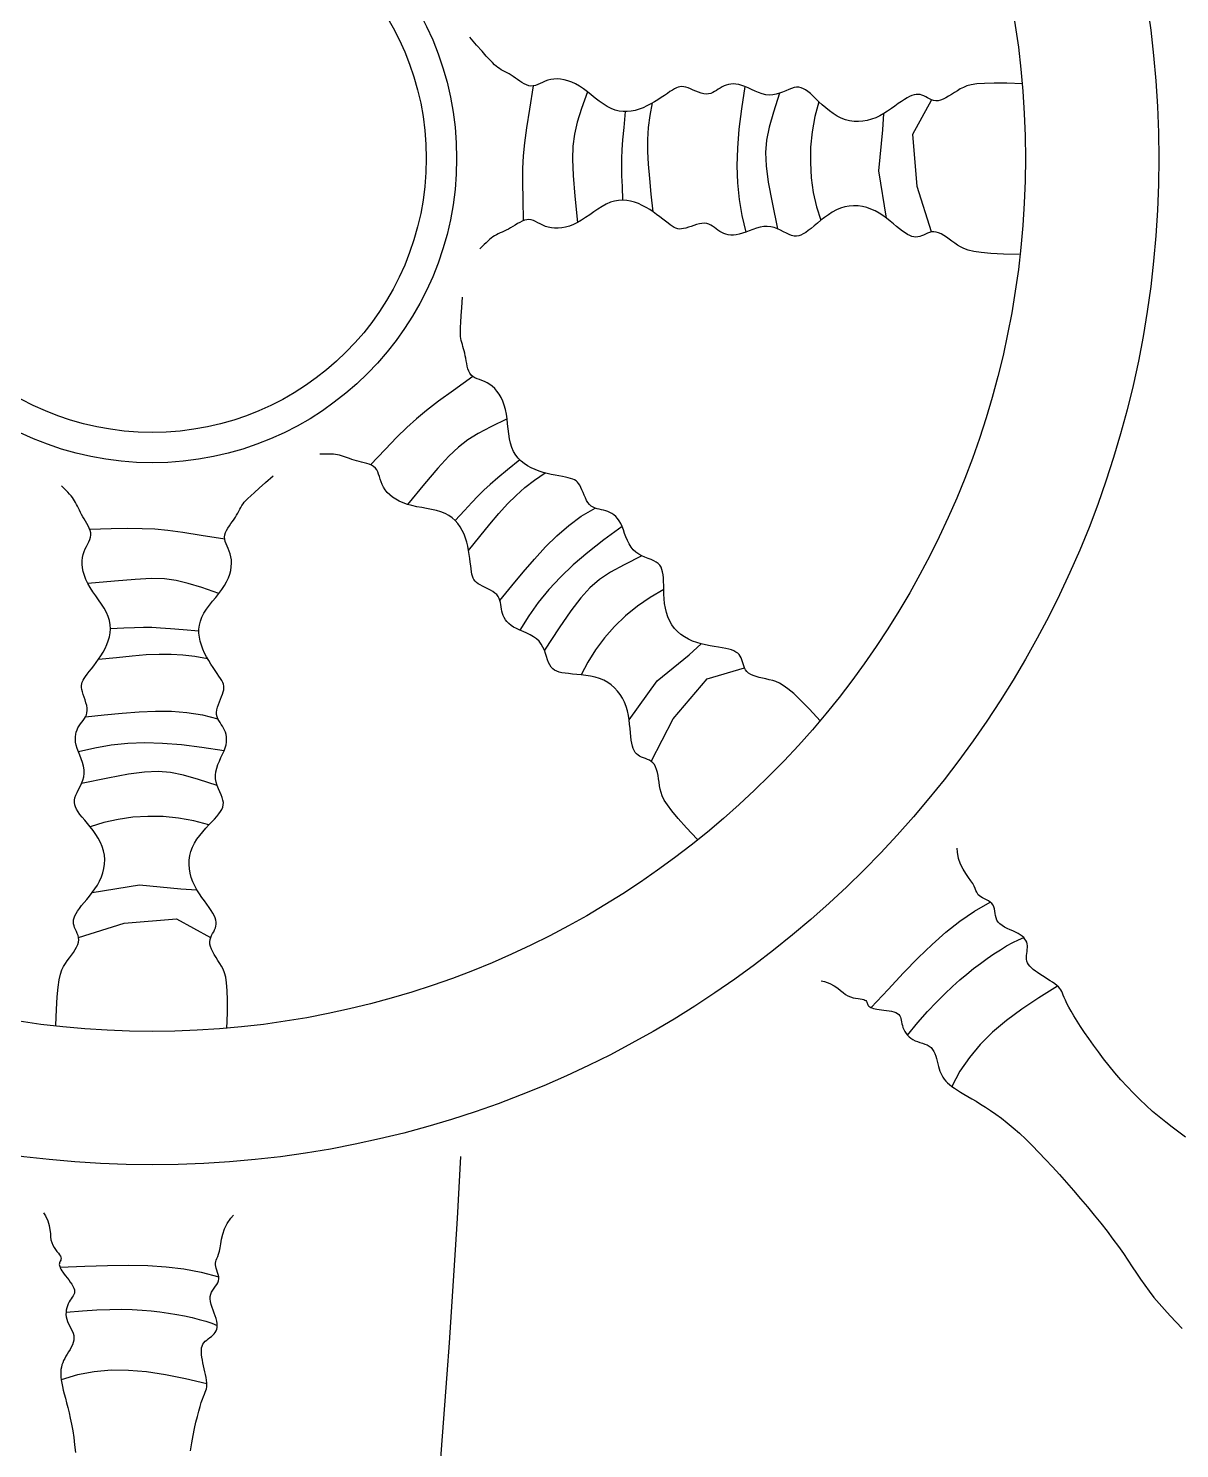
# Model space of a CAD drawing. Header units: inches. Extents: x 7.5 to 50, y 15.4 to 40.2.
# Drawn here: x 9.3328 to 9.3994, y 21.3315 to 21.4137 of the extents above; entities that cross this region are included whole.
import ezdxf

# ---------------------------------------------------------------- set-up
doc = ezdxf.new("R2010")
doc.units = ezdxf.units.IN
doc.header["$MEASUREMENT"] = 0
doc.layers.add('02', color=2, linetype='Continuous')

msp = doc.modelspace()

# ---------------------------------------------------------------- linework, layer by layer
at = {"layer": '02'}
for points in [[(9.39032, 21.410497), (9.389412, 21.410528), (9.388688, 21.410535), (9.388121, 21.41052), (9.387685, 21.410486), (9.387354, 21.410434), (9.387101, 21.410366), (9.3869, 21.410285), (9.386725, 21.410192), (9.386554, 21.410089), (9.386383, 21.409982), (9.386214, 21.409875), (9.386047, 21.409773), (9.385885, 21.409681), (9.385729, 21.409604), (9.385578, 21.409547), (9.385436, 21.409514), (9.385302, 21.40951), (9.385175, 21.40953), (9.385055, 21.409568), (9.38494, 21.409619), (9.384829, 21.409677), (9.38472, 21.409737), (9.384613, 21.409792), (9.384506, 21.409837), (9.384398, 21.409868), (9.384288, 21.409882), (9.384173, 21.409879), (9.384053, 21.409859), (9.383926, 21.409821), (9.38379, 21.409764), (9.383644, 21.409688), (9.383487, 21.409591), (9.383316, 21.409475), (9.383133, 21.409344), (9.382939, 21.409202), (9.382735, 21.409056), (9.38252, 21.40891), (9.382297, 21.408771), (9.382065, 21.408642), (9.381827, 21.408531), (9.381582, 21.40844), (9.381332, 21.408373), (9.38108, 21.408329), (9.380826, 21.408311), (9.380572, 21.408318), (9.38032, 21.408353), (9.380072, 21.408415), (9.379829, 21.408506), (9.379593, 21.408626), (9.379364, 21.40877), (9.379144, 21.408931), (9.378934, 21.409104), (9.378733, 21.409282), (9.378544, 21.409458), (9.378366, 21.409628), (9.378201, 21.409785), (9.378049, 21.409922), (9.377907, 21.41004), (9.377772, 21.410136), (9.377642, 21.410211), (9.377513, 21.410263), (9.377383, 21.410291), (9.377248, 21.410296), (9.377105, 21.410275), (9.376953, 21.41023), (9.376791, 21.410167), (9.37662, 21.410094), (9.376441, 21.410017), (9.376256, 21.409946), (9.376064, 21.409887), (9.375867, 21.409848), (9.375665, 21.409838), (9.37546, 21.40986), (9.375254, 21.40991), (9.375047, 21.409982), (9.374842, 21.410067), (9.37464, 21.410159), (9.374444, 21.410251), (9.374254, 21.410334), (9.374073, 21.410403), (9.373901, 21.410451), (9.37374, 21.410478), (9.373587, 21.410487), (9.373443, 21.410479), (9.373307, 21.410455), (9.373177, 21.410418), (9.373055, 21.41037), (9.372938, 21.410311), (9.372826, 21.410245), (9.372718, 21.410174), (9.372611, 21.410104), (9.372503, 21.410038), (9.372392, 21.409981), (9.372276, 21.409936), (9.372154, 21.409908), (9.372022, 21.409901), (9.37188, 21.409918), (9.37173, 21.409955), (9.371576, 21.410006), (9.371419, 21.410067), (9.371264, 21.410131), (9.371113, 21.410194), (9.370969, 21.41025), (9.370836, 21.410293), (9.370715, 21.41032), (9.370604, 21.41033), (9.370499, 21.410323), (9.370395, 21.410299), (9.370289, 21.410259), (9.370177, 21.410202), (9.370056, 21.410129), (9.36992, 21.410041), (9.369768, 21.409937), (9.3696, 21.409822), (9.369418, 21.4097), (9.369224, 21.409573), (9.36902, 21.409447), (9.368807, 21.409325), (9.368587, 21.409211), (9.368363, 21.409109), (9.368136, 21.409023), (9.367906, 21.408954), (9.367675, 21.408907), (9.367443, 21.408881), (9.367209, 21.408881), (9.366976, 21.408909), (9.366742, 21.408966), (9.36651, 21.409054), (9.366278, 21.409176), (9.366048, 21.409324), (9.365819, 21.409491), (9.365591, 21.40967), (9.365364, 21.409854), (9.365137, 21.410034), (9.364911, 21.410204), (9.364685, 21.410356), (9.364459, 21.410484), (9.364236, 21.410587), (9.364016, 21.410666), (9.3638, 21.410723), (9.363591, 21.410758), (9.36339, 21.410771), (9.363198, 21.410764), (9.363017, 21.410738), (9.362849, 21.410695), (9.36269, 21.410638), (9.362542, 21.410575), (9.3624, 21.410511), (9.362264, 21.410452), (9.362132, 21.410404), (9.362003, 21.410373), (9.361874, 21.410365), (9.361745, 21.410383), (9.361615, 21.410425), (9.361484, 21.410486), (9.361354, 21.410561), (9.361225, 21.410646), (9.361097, 21.410736), (9.36097, 21.410827), (9.360845, 21.410913), (9.360722, 21.410992), (9.360603, 21.411063), (9.360486, 21.411129), (9.360372, 21.411191), (9.360262, 21.411251), (9.360155, 21.411311), (9.360053, 21.411373), (9.359955, 21.411437), (9.35986, 21.411509), (9.359758, 21.411598), (9.359637, 21.411717), (9.359485, 21.411878), (9.359289, 21.412093), (9.359039, 21.412374), (9.358723, 21.412735), (9.358327, 21.413186)], [(9.362003, 21.410373), (9.36178, 21.409015), (9.361614, 21.407949), (9.361498, 21.407083), (9.361424, 21.406327), (9.361387, 21.405588), (9.36138, 21.404776), (9.361395, 21.403798), (9.361426, 21.402563)], [(9.365137, 21.410034), (9.364801, 21.409056), (9.364554, 21.408265), (9.364389, 21.407571), (9.3643, 21.406885), (9.36428, 21.40612), (9.364321, 21.405185), (9.364418, 21.403993), (9.364563, 21.402454)], [(9.374254, 21.410334), (9.374051, 21.409053), (9.373906, 21.407872), (9.373821, 21.406775), (9.373796, 21.405743), (9.373832, 21.404759), (9.373928, 21.403803), (9.374087, 21.40286), (9.374308, 21.401909)], [(9.368949, 21.403072), (9.368837, 21.404109), (9.368746, 21.405019), (9.368679, 21.405831), (9.368643, 21.406572), (9.368643, 21.40727), (9.368685, 21.407954), (9.368773, 21.40865), (9.368913, 21.409386)], [(9.376256, 21.409946), (9.375907, 21.40886), (9.375656, 21.407988), (9.375502, 21.407238), (9.375443, 21.406517), (9.375479, 21.405734), (9.375607, 21.404797), (9.375827, 21.403614), (9.376136, 21.402092)], [(9.378544, 21.409458), (9.378309, 21.408591), (9.378149, 21.407708), (9.378061, 21.406819), (9.378044, 21.405933), (9.378096, 21.405058), (9.378216, 21.404203), (9.378402, 21.403377), (9.378652, 21.40259)], [(9.385063, 21.401913), (9.384219, 21.404545), (9.383971, 21.407581), (9.385053, 21.409554)], [(9.367326, 21.408881), (9.367242, 21.407963), (9.36718, 21.407244), (9.367139, 21.406665), (9.367116, 21.406164), (9.367111, 21.405684), (9.367121, 21.405162), (9.367145, 21.40454), (9.36718, 21.403757)], [(9.382455, 21.402708), (9.382003, 21.405449), (9.382248, 21.407828), (9.382297, 21.408771)], [(9.390132, 21.400606), (9.389224, 21.400635), (9.388501, 21.400677), (9.387937, 21.400729), (9.387504, 21.400792), (9.387177, 21.400866), (9.386929, 21.40095), (9.386734, 21.401045), (9.386565, 21.40115), (9.386401, 21.401263), (9.386238, 21.401382), (9.386076, 21.4015), (9.385917, 21.401613), (9.385762, 21.401715), (9.385611, 21.401803), (9.385464, 21.40187), (9.385324, 21.401912), (9.385191, 21.401925), (9.385063, 21.401913), (9.384941, 21.401883), (9.384822, 21.40184), (9.384708, 21.40179), (9.384596, 21.401737), (9.384485, 21.401689), (9.384376, 21.401651), (9.384266, 21.401628), (9.384155, 21.401621), (9.38404, 21.401631), (9.383922, 21.401659), (9.383798, 21.401706), (9.383666, 21.401772), (9.383525, 21.401858), (9.383374, 21.401965), (9.383212, 21.402092), (9.383039, 21.402235), (9.382854, 21.402389), (9.38266, 21.402549), (9.382455, 21.402708), (9.382242, 21.402863), (9.382019, 21.403006), (9.381789, 21.403133), (9.38155, 21.40324), (9.381306, 21.403324), (9.381057, 21.403384), (9.380805, 21.403419), (9.380551, 21.403429), (9.380297, 21.403411), (9.380046, 21.403366), (9.379797, 21.403291), (9.379553, 21.403187), (9.379316, 21.403059), (9.379086, 21.402912), (9.378864, 21.402754), (9.378652, 21.40259), (9.378451, 21.402426), (9.378263, 21.402269), (9.378088, 21.402124), (9.377926, 21.401996), (9.377777, 21.401889), (9.377636, 21.401801), (9.377501, 21.401736), (9.377369, 21.401692), (9.377237, 21.401673), (9.377102, 21.401677), (9.376962, 21.401707), (9.376813, 21.401762), (9.376655, 21.401836), (9.37649, 21.401921), (9.376316, 21.402009), (9.376136, 21.402092), (9.375948, 21.402164), (9.375754, 21.402215), (9.375554, 21.40224), (9.375348, 21.402231), (9.375138, 21.402195), (9.374927, 21.402137), (9.374717, 21.402065), (9.37451, 21.401987), (9.374308, 21.401909), (9.374113, 21.401838), (9.373927, 21.401782), (9.373753, 21.401745), (9.37359, 21.401729), (9.373437, 21.40173), (9.373294, 21.401748), (9.373159, 21.401781), (9.373033, 21.401826), (9.372914, 21.401883), (9.372801, 21.401949), (9.372694, 21.402023), (9.372591, 21.4021), (9.372488, 21.402178), (9.372385, 21.40225), (9.372278, 21.402315), (9.372166, 21.402367), (9.372045, 21.402403), (9.371915, 21.402419), (9.371772, 21.402411), (9.37162, 21.402385), (9.371462, 21.402344), (9.371302, 21.402294), (9.371143, 21.40224), (9.370988, 21.402188), (9.370841, 21.402141), (9.370705, 21.402107), (9.370583, 21.402088), (9.370471, 21.402085), (9.370366, 21.402099), (9.370265, 21.40213), (9.370162, 21.402178), (9.370054, 21.402242), (9.369938, 21.402323), (9.369808, 21.40242), (9.369663, 21.402533), (9.369503, 21.402659), (9.36933, 21.402794), (9.369145, 21.402932), (9.368949, 21.403072), (9.368745, 21.403208), (9.368533, 21.403336), (9.368317, 21.403453), (9.368096, 21.403554), (9.367871, 21.403638), (9.367644, 21.403701), (9.367413, 21.403741), (9.36718, 21.403757), (9.366945, 21.403745), (9.366709, 21.403704), (9.366471, 21.403631), (9.366232, 21.403525), (9.365993, 21.403393), (9.365753, 21.403241), (9.365513, 21.403078), (9.365274, 21.40291), (9.365036, 21.402745), (9.364799, 21.40259), (9.364563, 21.402454), (9.36433, 21.402341), (9.3641, 21.402253), (9.363875, 21.402189), (9.363656, 21.402147), (9.363445, 21.402126), (9.363244, 21.402126), (9.363053, 21.402146), (9.362874, 21.402184), (9.362709, 21.402238), (9.362555, 21.402305), (9.36241, 21.402378), (9.362273, 21.402451), (9.362142, 21.402519), (9.362013, 21.402576), (9.361886, 21.402615), (9.361758, 21.402633), (9.361628, 21.402623), (9.361495, 21.40259), (9.361361, 21.402538), (9.361227, 21.402471), (9.361092, 21.402395), (9.360958, 21.402313), (9.360825, 21.402231), (9.360695, 21.402153), (9.360567, 21.402083), (9.360443, 21.40202), (9.360322, 21.401962), (9.360204, 21.401908), (9.36009, 21.401855), (9.35998, 21.401803), (9.359874, 21.401748), (9.359772, 21.40169), (9.359675, 21.401626), (9.359579, 21.401556), (9.359482, 21.401478), (9.359383, 21.401391), (9.359278, 21.401294), (9.359165, 21.401185), (9.359042, 21.401064), (9.358906, 21.400928)], [(9.378622, 21.373612), (9.378002, 21.374276), (9.377495, 21.374793), (9.377084, 21.375183), (9.376751, 21.375467), (9.37648, 21.375664), (9.376253, 21.375795), (9.376054, 21.37588), (9.375864, 21.375938), (9.37567, 21.375987), (9.375474, 21.376032), (9.375278, 21.376075), (9.375089, 21.376121), (9.374909, 21.37617), (9.374744, 21.376227), (9.374597, 21.376293), (9.374473, 21.376371), (9.374375, 21.376462), (9.3743, 21.376566), (9.374242, 21.376678), (9.374197, 21.376795), (9.374159, 21.376915), (9.374125, 21.377034), (9.374088, 21.377148), (9.374044, 21.377256), (9.37399, 21.377354), (9.373922, 21.377442), (9.373839, 21.377521), (9.37374, 21.377592), (9.373623, 21.377655), (9.373486, 21.377711), (9.373329, 21.37776), (9.373149, 21.377803), (9.372947, 21.377841), (9.372725, 21.377878), (9.372487, 21.377915), (9.372239, 21.377956), (9.371985, 21.378005), (9.371728, 21.378064), (9.371474, 21.378137), (9.371226, 21.378227), (9.370989, 21.378336), (9.370765, 21.378465), (9.370555, 21.378613), (9.370363, 21.378779), (9.370188, 21.378964), (9.370035, 21.379167), (9.369903, 21.379386), (9.369796, 21.379622), (9.369714, 21.379874), (9.369654, 21.380137), (9.369612, 21.380407), (9.369586, 21.380678), (9.36957, 21.380945), (9.369561, 21.381204), (9.369555, 21.38145), (9.369549, 21.381677), (9.369538, 21.381883), (9.369521, 21.382066), (9.369494, 21.382229), (9.369455, 21.382374), (9.3694, 21.382502), (9.369329, 21.382614), (9.369236, 21.382713), (9.369121, 21.382799), (9.368981, 21.382875), (9.368822, 21.382945), (9.368649, 21.383014), (9.368469, 21.383086), (9.368287, 21.383167), (9.36811, 21.383261), (9.367943, 21.383373), (9.367793, 21.383508), (9.367664, 21.383669), (9.367553, 21.38385), (9.367458, 21.384047), (9.367373, 21.384253), (9.367296, 21.38446), (9.367221, 21.384664), (9.367146, 21.384857), (9.367067, 21.385034), (9.36698, 21.385189), (9.366885, 21.385322), (9.366783, 21.385436), (9.366675, 21.385533), (9.366562, 21.385612), (9.366444, 21.385678), (9.366323, 21.38573), (9.366199, 21.385771), (9.366073, 21.385803), (9.365947, 21.38583), (9.365822, 21.385856), (9.365699, 21.385886), (9.36558, 21.385924), (9.365466, 21.385974), (9.36536, 21.386041), (9.365262, 21.386129), (9.365174, 21.386241), (9.365094, 21.386373), (9.365021, 21.386519), (9.364953, 21.386672), (9.364888, 21.386828), (9.364826, 21.386979), (9.364764, 21.38712), (9.364701, 21.387245), (9.364634, 21.38735), (9.364563, 21.387435), (9.364483, 21.387505), (9.364393, 21.387561), (9.364289, 21.387607), (9.36417, 21.387646), (9.364033, 21.387681), (9.363874, 21.387714), (9.363694, 21.387748), (9.363494, 21.387786), (9.363278, 21.387828), (9.363052, 21.387876), (9.362818, 21.387931), (9.362581, 21.387995), (9.362345, 21.38807), (9.362115, 21.388156), (9.361893, 21.388256), (9.361682, 21.38837), (9.361485, 21.388499), (9.361303, 21.388646), (9.361138, 21.388811), (9.360992, 21.388996), (9.360867, 21.389201), (9.360765, 21.389428), (9.360688, 21.389677), (9.36063, 21.389945), (9.360586, 21.390225), (9.360551, 21.390513), (9.36052, 21.390804), (9.360488, 21.391092), (9.360448, 21.391372), (9.360395, 21.391639), (9.360326, 21.391889), (9.360241, 21.39212), (9.360142, 21.392331), (9.360029, 21.392524), (9.359906, 21.392696), (9.359773, 21.392848), (9.359633, 21.392979), (9.359487, 21.393088), (9.359336, 21.393177), (9.359185, 21.393249), (9.359035, 21.393309), (9.35889, 21.393364), (9.358752, 21.393419), (9.358625, 21.393478), (9.358511, 21.393547), (9.358414, 21.393632), (9.358335, 21.393737), (9.358273, 21.393858), (9.358224, 21.393994), (9.358185, 21.394139), (9.358154, 21.394291), (9.358127, 21.394445), (9.358102, 21.394599), (9.358074, 21.394748), (9.358043, 21.39489), (9.358009, 21.395025), (9.357973, 21.395155), (9.357936, 21.395279), (9.357901, 21.395399), (9.357868, 21.395517), (9.357839, 21.395633), (9.357816, 21.395748), (9.357799, 21.395866), (9.35779, 21.396001), (9.357788, 21.396171), (9.357794, 21.396392), (9.357808, 21.396682), (9.357831, 21.397058), (9.357862, 21.397537), (9.357901, 21.398136)], [(9.358511, 21.393547), (9.357393, 21.392744), (9.356522, 21.392108), (9.355828, 21.391578), (9.355241, 21.391095), (9.354692, 21.390599), (9.354112, 21.39003), (9.353432, 21.389328), (9.35258, 21.388433)], [(9.360488, 21.391092), (9.359559, 21.390638), (9.358824, 21.390252), (9.358217, 21.389878), (9.357669, 21.389457), (9.357113, 21.38893), (9.356482, 21.38824), (9.355707, 21.387328), (9.354722, 21.386137)], [(9.371495, 21.366751), (9.370874, 21.367413), (9.370392, 21.367954), (9.37003, 21.36839), (9.369768, 21.36874), (9.369589, 21.369024), (9.369474, 21.369259), (9.369403, 21.369464), (9.369358, 21.369657), (9.369322, 21.369853), (9.36929, 21.370053), (9.369259, 21.37025), (9.369227, 21.370443), (9.369189, 21.370625), (9.369144, 21.370794), (9.369088, 21.370945), (9.369019, 21.371073), (9.368933, 21.371177), (9.368835, 21.371259), (9.368727, 21.371325), (9.368613, 21.371378), (9.368496, 21.371423), (9.36838, 21.371466), (9.368268, 21.37151), (9.368164, 21.37156), (9.36807, 21.371621), (9.367986, 21.371695), (9.367913, 21.371783), (9.367849, 21.371887), (9.367794, 21.372008), (9.367747, 21.372147), (9.367709, 21.372308), (9.367677, 21.37249), (9.367653, 21.372694), (9.367631, 21.372919), (9.36761, 21.373158), (9.367585, 21.373408), (9.367554, 21.373665), (9.367512, 21.373925), (9.367456, 21.374184), (9.367383, 21.374437), (9.367289, 21.374681), (9.367176, 21.374913), (9.367042, 21.375132), (9.366889, 21.375335), (9.366716, 21.375521), (9.366524, 21.375688), (9.366314, 21.375834), (9.366086, 21.375957), (9.36584, 21.376056), (9.365581, 21.376133), (9.365315, 21.376192), (9.365046, 21.376237), (9.364781, 21.376271), (9.364523, 21.376297), (9.364278, 21.376319), (9.364052, 21.37634), (9.363848, 21.376364), (9.363666, 21.376394), (9.363504, 21.376432), (9.363363, 21.376481), (9.363239, 21.376543), (9.363131, 21.376623), (9.363039, 21.376721), (9.362961, 21.376842), (9.362894, 21.376986), (9.362835, 21.37715), (9.362778, 21.377327), (9.362718, 21.377512), (9.362649, 21.377698), (9.362567, 21.377882), (9.362466, 21.378055), (9.362342, 21.378214), (9.36219, 21.378354), (9.362016, 21.378476), (9.361826, 21.378585), (9.361627, 21.378683), (9.361425, 21.378774), (9.361227, 21.378862), (9.361039, 21.378949), (9.360868, 21.37904), (9.360719, 21.379138), (9.360592, 21.379241), (9.360485, 21.379351), (9.360396, 21.379465), (9.360324, 21.379583), (9.360267, 21.379704), (9.360223, 21.379829), (9.36019, 21.379955), (9.360166, 21.380083), (9.360148, 21.380211), (9.36013, 21.380338), (9.360109, 21.380462), (9.360079, 21.380584), (9.360037, 21.3807), (9.359977, 21.380811), (9.359895, 21.380914), (9.359789, 21.38101), (9.359663, 21.381098), (9.359522, 21.381181), (9.359374, 21.381259), (9.359223, 21.381334), (9.359077, 21.381406), (9.35894, 21.381477), (9.358819, 21.381549), (9.358719, 21.381622), (9.358639, 21.381699), (9.358575, 21.381783), (9.358525, 21.381877), (9.358485, 21.381983), (9.358454, 21.382105), (9.358429, 21.382244), (9.358407, 21.382404), (9.358384, 21.382587), (9.35836, 21.382789), (9.358332, 21.383007), (9.3583, 21.383236), (9.35826, 21.383473), (9.358212, 21.383713), (9.358153, 21.383954), (9.358082, 21.38419), (9.357998, 21.384417), (9.357898, 21.384635), (9.357782, 21.384841), (9.357648, 21.385032), (9.357494, 21.385208), (9.35732, 21.385366), (9.357123, 21.385504), (9.356903, 21.385621), (9.35666, 21.385715), (9.356397, 21.385791), (9.35612, 21.385853), (9.355835, 21.385906), (9.355547, 21.385957), (9.355262, 21.386009), (9.354985, 21.386067), (9.354722, 21.386137), (9.354477, 21.386222), (9.354253, 21.386323), (9.354048, 21.386436), (9.353863, 21.386561), (9.3537, 21.386696), (9.353557, 21.386838), (9.353436, 21.386987), (9.353336, 21.38714), (9.353258, 21.387296), (9.353196, 21.387452), (9.353146, 21.387606), (9.353101, 21.387754), (9.353055, 21.387895), (9.353005, 21.388026), (9.352943, 21.388144), (9.352865, 21.388247), (9.352766, 21.388332), (9.352649, 21.388403), (9.352517, 21.388461), (9.352375, 21.388509), (9.352225, 21.38855), (9.352073, 21.388587), (9.351921, 21.388623), (9.351774, 21.38866), (9.351634, 21.3887), (9.351502, 21.388744), (9.351375, 21.388789), (9.351254, 21.388833), (9.351136, 21.388877), (9.351021, 21.388917), (9.350907, 21.388954), (9.350794, 21.388985), (9.35068, 21.389009), (9.350562, 21.389027), (9.350439, 21.38904), (9.350307, 21.389049), (9.350165, 21.389054), (9.350008, 21.389057), (9.349835, 21.389058), (9.349643, 21.389058)], [(9.36122, 21.388729), (9.360511, 21.388139), (9.359959, 21.387674), (9.35952, 21.387293), (9.359151, 21.386956), (9.358807, 21.386619), (9.358446, 21.386244), (9.358022, 21.385787), (9.357494, 21.385208)], [(9.35826, 21.383473), (9.358914, 21.384285), (9.359493, 21.384994), (9.36002, 21.385615), (9.360519, 21.386164), (9.361013, 21.386658), (9.361525, 21.387112), (9.362079, 21.387541), (9.3627, 21.387963)], [(9.334377, 21.35599), (9.334407, 21.356897), (9.334448, 21.35762), (9.3345, 21.358185), (9.334563, 21.358617), (9.334637, 21.358945), (9.334722, 21.359192), (9.334816, 21.359387), (9.334921, 21.359556), (9.335035, 21.35972), (9.335153, 21.359884), (9.335271, 21.360045), (9.335384, 21.360204), (9.335487, 21.36036), (9.335574, 21.360511), (9.335641, 21.360657), (9.335683, 21.360797), (9.335696, 21.360931), (9.335685, 21.361059), (9.335655, 21.361181), (9.335611, 21.361299), (9.335561, 21.361414), (9.335509, 21.361526), (9.335461, 21.361636), (9.335423, 21.361746), (9.335399, 21.361856), (9.335392, 21.361967), (9.335403, 21.362081), (9.335431, 21.3622), (9.335477, 21.362324), (9.335543, 21.362456), (9.335629, 21.362596), (9.335736, 21.362747), (9.335863, 21.36291), (9.336007, 21.363083), (9.336161, 21.363267), (9.33632, 21.363462), (9.33648, 21.363666), (9.336634, 21.36388), (9.336777, 21.364102), (9.336905, 21.364333), (9.337011, 21.364571), (9.337095, 21.364816), (9.337155, 21.365065), (9.337191, 21.365317), (9.3372, 21.365571), (9.337183, 21.365824), (9.337137, 21.366076), (9.337062, 21.366324), (9.336958, 21.366568), (9.33683, 21.366806), (9.336684, 21.367036), (9.336526, 21.367257), (9.336361, 21.367469), (9.336198, 21.36767), (9.33604, 21.367859), (9.335895, 21.368034), (9.335768, 21.368195), (9.33566, 21.368345), (9.335573, 21.368485), (9.335507, 21.36862), (9.335464, 21.368752), (9.335444, 21.368884), (9.335449, 21.369019), (9.335479, 21.36916), (9.335534, 21.369309), (9.335607, 21.369466), (9.335692, 21.369632), (9.33578, 21.369805), (9.335864, 21.369986), (9.335935, 21.370173), (9.335987, 21.370367), (9.336011, 21.370568), (9.336003, 21.370774), (9.335966, 21.370983), (9.335908, 21.371194), (9.335837, 21.371405), (9.335758, 21.371612), (9.33568, 21.371814), (9.335609, 21.372009), (9.335553, 21.372194), (9.335517, 21.372368), (9.3355, 21.372531), (9.335502, 21.372684), (9.33552, 21.372828), (9.335552, 21.372962), (9.335598, 21.373089), (9.335654, 21.373208), (9.33572, 21.37332), (9.335794, 21.373427), (9.335872, 21.373531), (9.335949, 21.373633), (9.336022, 21.373736), (9.336086, 21.373843), (9.336139, 21.373956), (9.336175, 21.374076), (9.33619, 21.374207), (9.336183, 21.37435), (9.336156, 21.374502), (9.336115, 21.374659), (9.336065, 21.37482), (9.336012, 21.374979), (9.335959, 21.375134), (9.335913, 21.375281), (9.335878, 21.375416), (9.335859, 21.375539), (9.335857, 21.37565), (9.335871, 21.375755), (9.335902, 21.375857), (9.335949, 21.37596), (9.336013, 21.376068), (9.336094, 21.376184), (9.336191, 21.376313), (9.336305, 21.376458), (9.33643, 21.376618), (9.336565, 21.376792), (9.336704, 21.376977), (9.336843, 21.377173), (9.336979, 21.377377), (9.337108, 21.377588), (9.337224, 21.377805), (9.337326, 21.378026), (9.337409, 21.37825), (9.337472, 21.378478), (9.337513, 21.378708), (9.337528, 21.378941), (9.337517, 21.379176), (9.337476, 21.379413), (9.337402, 21.379651), (9.337297, 21.37989), (9.337164, 21.380129), (9.337013, 21.380369), (9.336849, 21.380608), (9.336681, 21.380848), (9.336516, 21.381086), (9.336362, 21.381323), (9.336225, 21.381558), (9.336113, 21.381792), (9.336025, 21.382022), (9.33596, 21.382247), (9.335918, 21.382465), (9.335897, 21.382676), (9.335897, 21.382878), (9.335917, 21.383069), (9.335955, 21.383247), (9.33601, 21.383413), (9.336076, 21.383567), (9.336149, 21.383711), (9.336222, 21.383848), (9.33629, 21.38398), (9.336347, 21.384108), (9.336387, 21.384235), (9.336404, 21.384363), (9.336394, 21.384494), (9.336361, 21.384626), (9.336309, 21.38476), (9.336242, 21.384895), (9.336166, 21.38503), (9.336085, 21.385164), (9.336003, 21.385296), (9.335925, 21.385427), (9.335855, 21.385554), (9.335791, 21.385679), (9.335734, 21.3858), (9.335679, 21.385917), (9.335627, 21.386031), (9.335574, 21.386141), (9.335519, 21.386247), (9.335461, 21.386349), (9.335398, 21.386447), (9.335328, 21.386543), (9.33525, 21.386639), (9.335163, 21.386739), (9.335066, 21.386844), (9.334957, 21.386956), (9.334835, 21.387079), (9.3347, 21.387215)], [(9.344268, 21.355802), (9.344299, 21.35671), (9.344306, 21.357434), (9.344292, 21.358001), (9.344257, 21.358436), (9.344205, 21.358768), (9.344138, 21.359021), (9.344056, 21.359221), (9.343963, 21.359397), (9.343861, 21.359568), (9.343753, 21.359739), (9.343646, 21.359908), (9.343544, 21.360074), (9.343452, 21.360236), (9.343375, 21.360393), (9.343318, 21.360543), (9.343286, 21.360686), (9.343281, 21.36082), (9.343301, 21.360947), (9.343339, 21.361067), (9.34339, 21.361182), (9.343448, 21.361293), (9.343508, 21.361401), (9.343563, 21.361508), (9.343608, 21.361615), (9.343639, 21.361723), (9.343653, 21.361834), (9.343651, 21.361948), (9.343631, 21.362068), (9.343592, 21.362196), (9.343535, 21.362331), (9.343459, 21.362477), (9.343362, 21.362635), (9.343246, 21.362805), (9.343115, 21.362988), (9.342973, 21.363182), (9.342827, 21.363387), (9.342682, 21.363601), (9.342542, 21.363825), (9.342414, 21.364056), (9.342302, 21.364295), (9.342212, 21.36454), (9.342144, 21.364789), (9.342101, 21.365042), (9.342082, 21.365296), (9.34209, 21.36555), (9.342124, 21.365802), (9.342186, 21.36605), (9.342278, 21.366293), (9.342398, 21.366529), (9.342541, 21.366757), (9.342702, 21.366977), (9.342875, 21.367188), (9.343053, 21.367388), (9.34323, 21.367578), (9.3434, 21.367755), (9.343556, 21.367921), (9.343694, 21.368073), (9.343811, 21.368215), (9.343908, 21.36835), (9.343982, 21.36848), (9.344034, 21.368609), (9.344063, 21.368739), (9.344067, 21.368874), (9.344046, 21.369016), (9.344002, 21.369169), (9.343938, 21.369331), (9.343865, 21.369502), (9.343789, 21.36968), (9.343717, 21.369866), (9.343658, 21.370058), (9.34362, 21.370255), (9.343609, 21.370457), (9.343631, 21.370661), (9.343682, 21.370868), (9.343753, 21.371075), (9.343839, 21.37128), (9.343931, 21.371481), (9.344022, 21.371678), (9.344106, 21.371868), (9.344174, 21.372049), (9.344222, 21.37222), (9.34425, 21.372382), (9.344258, 21.372534), (9.34425, 21.372679), (9.344226, 21.372815), (9.344189, 21.372944), (9.344141, 21.373067), (9.344082, 21.373184), (9.344016, 21.373295), (9.343945, 21.373404), (9.343875, 21.373511), (9.343809, 21.373619), (9.343752, 21.37373), (9.343707, 21.373845), (9.343679, 21.373968), (9.343673, 21.3741), (9.34369, 21.374241), (9.343726, 21.374391), (9.343778, 21.374546), (9.343838, 21.374702), (9.343902, 21.374858), (9.343965, 21.375009), (9.344021, 21.375152), (9.344065, 21.375286), (9.344092, 21.375406), (9.344102, 21.375518), (9.344094, 21.375623), (9.34407, 21.375727), (9.34403, 21.375832), (9.343973, 21.375944), (9.3439, 21.376066), (9.343812, 21.376201), (9.343709, 21.376354), (9.343594, 21.376522), (9.343471, 21.376704), (9.343345, 21.376898), (9.343219, 21.377102), (9.343097, 21.377315), (9.342983, 21.377534), (9.34288, 21.377758), (9.342794, 21.377986), (9.342726, 21.378215), (9.342678, 21.378446), (9.342653, 21.378679), (9.342653, 21.378912), (9.34268, 21.379146), (9.342737, 21.379379), (9.342826, 21.379612), (9.342947, 21.379843), (9.343095, 21.380073), (9.343262, 21.380302), (9.343442, 21.380531), (9.343625, 21.380758), (9.343806, 21.380985), (9.343976, 21.381211), (9.344127, 21.381437), (9.344255, 21.381662), (9.344358, 21.381886), (9.344438, 21.382106), (9.344494, 21.382321), (9.344529, 21.38253), (9.344542, 21.382732), (9.344536, 21.382923), (9.34451, 21.383104), (9.344466, 21.383273), (9.34441, 21.383431), (9.344347, 21.38358), (9.344283, 21.383722), (9.344224, 21.383858), (9.344176, 21.383989), (9.344145, 21.384119), (9.344136, 21.384248), (9.344154, 21.384377), (9.344196, 21.384507), (9.344257, 21.384637), (9.344332, 21.384767), (9.344418, 21.384897), (9.344508, 21.385025), (9.344598, 21.385152), (9.344685, 21.385277), (9.344763, 21.385399), (9.344835, 21.385519), (9.3449, 21.385636), (9.344962, 21.38575), (9.345023, 21.38586), (9.345082, 21.385966), (9.345144, 21.386069), (9.345209, 21.386166), (9.34528, 21.386261), (9.345369, 21.386363), (9.345488, 21.386485), (9.345649, 21.386637), (9.345864, 21.386832), (9.346146, 21.387082), (9.346506, 21.387399), (9.346958, 21.387794)], [(9.360079, 21.380584), (9.360771, 21.381426), (9.361431, 21.382225), (9.362074, 21.382975), (9.362715, 21.383676), (9.363371, 21.384324), (9.364057, 21.384916), (9.364788, 21.38545), (9.36558, 21.385924)], [(9.344145, 21.384119), (9.342786, 21.384341), (9.34172, 21.384508), (9.340855, 21.384624), (9.340098, 21.384697), (9.33936, 21.384734), (9.338547, 21.384742), (9.337569, 21.384727), (9.336334, 21.384696)], [(9.367146, 21.384857), (9.366096, 21.384095), (9.36516, 21.383362), (9.364324, 21.382647), (9.363576, 21.381935), (9.362905, 21.381213), (9.362298, 21.380469), (9.361743, 21.37969), (9.361227, 21.378862)], [(9.368287, 21.383167), (9.367273, 21.382646), (9.366479, 21.382207), (9.365839, 21.381785), (9.365288, 21.381317), (9.36476, 21.380738), (9.364188, 21.379985), (9.363506, 21.378993), (9.362649, 21.377698)], [(9.343806, 21.380985), (9.342828, 21.381321), (9.342036, 21.381568), (9.341342, 21.381732), (9.340656, 21.381822), (9.339891, 21.381842), (9.338956, 21.381801), (9.337764, 21.381704), (9.336225, 21.381558)], [(9.369561, 21.381204), (9.368781, 21.380757), (9.368044, 21.380246), (9.367353, 21.37968), (9.366714, 21.379065), (9.366132, 21.378409), (9.365613, 21.37772), (9.36516, 21.377005), (9.364781, 21.376271)], [(9.342653, 21.378796), (9.341734, 21.37888), (9.341015, 21.378942), (9.340436, 21.378983), (9.339936, 21.379005), (9.339455, 21.379011), (9.338934, 21.379001), (9.338311, 21.378977), (9.337528, 21.378941)], [(9.367554, 21.373665), (9.369171, 21.375923), (9.371027, 21.377432), (9.371728, 21.378064)], [(9.336843, 21.377173), (9.33788, 21.377284), (9.33879, 21.377376), (9.339602, 21.377443), (9.340343, 21.377478), (9.341042, 21.377478), (9.341725, 21.377437), (9.342421, 21.377349), (9.343158, 21.377209)], [(9.368835, 21.371259), (9.370099, 21.373718), (9.372071, 21.376039), (9.374231, 21.376669)], [(9.336086, 21.373843), (9.337172, 21.37395), (9.338203, 21.374048), (9.339188, 21.374124), (9.340137, 21.374166), (9.341059, 21.37416), (9.341963, 21.374094), (9.342857, 21.373955), (9.343752, 21.37373)], [(9.344106, 21.371868), (9.342824, 21.372071), (9.341644, 21.372215), (9.340547, 21.372301), (9.339515, 21.372326), (9.33853, 21.37229), (9.337575, 21.372193), (9.336631, 21.372035), (9.33568, 21.371814)], [(9.343717, 21.369866), (9.342631, 21.370215), (9.341759, 21.370466), (9.341009, 21.37062), (9.340288, 21.370678), (9.339506, 21.370643), (9.338569, 21.370514), (9.337385, 21.370295), (9.335864, 21.369986)], [(9.34323, 21.367578), (9.342362, 21.367812), (9.34148, 21.367973), (9.340591, 21.368061), (9.339704, 21.368077), (9.338829, 21.368025), (9.337974, 21.367905), (9.337149, 21.367719), (9.336361, 21.367469)], [(9.399767, 21.349499), (9.399381, 21.34979), (9.398996, 21.350082), (9.398614, 21.350379), (9.398234, 21.350683), (9.397857, 21.350998), (9.397482, 21.351328), (9.397111, 21.351676), (9.396742, 21.352044), (9.396379, 21.35243), (9.396023, 21.352827), (9.395677, 21.353233), (9.395342, 21.353641), (9.395021, 21.354048), (9.394716, 21.354449), (9.394428, 21.354839), (9.394161, 21.355214), (9.393914, 21.355571), (9.393688, 21.35591), (9.393484, 21.356227), (9.393302, 21.35652), (9.393144, 21.356789), (9.393009, 21.357031), (9.392898, 21.357244), (9.39281, 21.357427), (9.392742, 21.357583), (9.392687, 21.357717), (9.392639, 21.357833), (9.392592, 21.357935), (9.392541, 21.358027), (9.392481, 21.358114), (9.392404, 21.358199), (9.392308, 21.358287), (9.392193, 21.358378), (9.392064, 21.35847), (9.391925, 21.358564), (9.391779, 21.358658), (9.391629, 21.358753), (9.39148, 21.358847), (9.391334, 21.35894), (9.391197, 21.359032), (9.391068, 21.359124), (9.39095, 21.359215), (9.390845, 21.359307), (9.390753, 21.359401), (9.390677, 21.359496), (9.390618, 21.359595), (9.390578, 21.359698), (9.390556, 21.359805), (9.39055, 21.359916), (9.390556, 21.360029), (9.390569, 21.360143), (9.390586, 21.360257), (9.390601, 21.36037), (9.39061, 21.360481), (9.39061, 21.360588), (9.390597, 21.36069), (9.39057, 21.360789), (9.390527, 21.360883), (9.390468, 21.360973), (9.390394, 21.361059), (9.390303, 21.361141), (9.390194, 21.36122), (9.390067, 21.361296), (9.389923, 21.361369), (9.389767, 21.361441), (9.389605, 21.361513), (9.389442, 21.361588), (9.389286, 21.361668), (9.389142, 21.361755), (9.389016, 21.36185), (9.388915, 21.361955), (9.388843, 21.362072), (9.388795, 21.362197), (9.388764, 21.362328), (9.388743, 21.362461), (9.388725, 21.362593), (9.388703, 21.362719), (9.38867, 21.362837), (9.388619, 21.362943), (9.388546, 21.363035), (9.388454, 21.363114), (9.388349, 21.363182), (9.388237, 21.363244), (9.388123, 21.363301), (9.388013, 21.363356), (9.387913, 21.363411), (9.387829, 21.36347), (9.387765, 21.363536), (9.387715, 21.363609), (9.387673, 21.363694), (9.387632, 21.363791), (9.387584, 21.363903), (9.387524, 21.364032), (9.387443, 21.364181), (9.387336, 21.364352), (9.387198, 21.364546), (9.387042, 21.364769), (9.386884, 21.365021), (9.386739, 21.365308), (9.386624, 21.365632), (9.386554, 21.365998), (9.386548, 21.36624)], [(9.33648, 21.363666), (9.33922, 21.364119), (9.341599, 21.363874), (9.342542, 21.363825)], [(9.381574, 21.357003), (9.382547, 21.358057), (9.383444, 21.359013), (9.384287, 21.359878), (9.385097, 21.360661), (9.385896, 21.361369), (9.386707, 21.362008), (9.387553, 21.362587), (9.388454, 21.363114)], [(9.335685, 21.361059), (9.338317, 21.361903), (9.341352, 21.362151), (9.343325, 21.361068)], [(9.383663, 21.355409), (9.384273, 21.356136), (9.384831, 21.35677), (9.385345, 21.357324), (9.385821, 21.357807), (9.386267, 21.358232), (9.38669, 21.358609), (9.387098, 21.358949), (9.387497, 21.359265), (9.387893, 21.359565), (9.388285, 21.359848), (9.38867, 21.360112), (9.389045, 21.360355), (9.389408, 21.360573), (9.389756, 21.360765), (9.390085, 21.360928), (9.390394, 21.361059)], [(9.37867, 21.358562), (9.378873, 21.358514), (9.37918, 21.3584), (9.379427, 21.35827), (9.379626, 21.358133), (9.379792, 21.357997), (9.379938, 21.35787), (9.380079, 21.357763), (9.380224, 21.35768), (9.380373, 21.357619), (9.380522, 21.357577), (9.380667, 21.357547), (9.380804, 21.357527), (9.38093, 21.357511), (9.381041, 21.357495), (9.381132, 21.357474), (9.381201, 21.357445), (9.381252, 21.357409), (9.381287, 21.357366), (9.381313, 21.35732), (9.381332, 21.357271), (9.381349, 21.357222), (9.381369, 21.357174), (9.381395, 21.357128), (9.381431, 21.357087), (9.381479, 21.357051), (9.381538, 21.357018), (9.381609, 21.356988), (9.381692, 21.356962), (9.381788, 21.356939), (9.381898, 21.356917), (9.38202, 21.356898), (9.382156, 21.35688), (9.382301, 21.356862), (9.38245, 21.356842), (9.382598, 21.35682), (9.382741, 21.356792), (9.382874, 21.356759), (9.382992, 21.356718), (9.38309, 21.356667), (9.383165, 21.356606), (9.383219, 21.356536), (9.383258, 21.356456), (9.383285, 21.356369), (9.383306, 21.356274), (9.383324, 21.356174), (9.383344, 21.356068), (9.38337, 21.355959), (9.383406, 21.355847), (9.383453, 21.355733), (9.383512, 21.355621), (9.383582, 21.355512), (9.383663, 21.355409), (9.383756, 21.355313), (9.383861, 21.355226), (9.383979, 21.355152), (9.384108, 21.35509), (9.384245, 21.355038), (9.384387, 21.354991), (9.38453, 21.354946), (9.38467, 21.354897), (9.384803, 21.354841), (9.384925, 21.354774), (9.385032, 21.354691), (9.385122, 21.354588), (9.385196, 21.35447), (9.385257, 21.354338), (9.385308, 21.354196), (9.38535, 21.354049), (9.385388, 21.353898), (9.385424, 21.353749), (9.38546, 21.353603), (9.385499, 21.353465), (9.385542, 21.353334), (9.385592, 21.353208), (9.385649, 21.353089), (9.385716, 21.352973), (9.385793, 21.352862), (9.385883, 21.352754), (9.385986, 21.352648), (9.386105, 21.352543), (9.38624, 21.352439), (9.38639, 21.352333), (9.386556, 21.352224), (9.386739, 21.35211), (9.386937, 21.35199), (9.387153, 21.351862), (9.387385, 21.351725), (9.387634, 21.351578), (9.387899, 21.351417), (9.38818, 21.35124), (9.388475, 21.351046), (9.388784, 21.350832), (9.389107, 21.350595), (9.389441, 21.350334), (9.389788, 21.350045), (9.390145, 21.349728), (9.390511, 21.349384), (9.390887, 21.349016), (9.391271, 21.348624), (9.391661, 21.348213), (9.392058, 21.347784), (9.392459, 21.34734), (9.392865, 21.346882), (9.393273, 21.346414), (9.39368, 21.34594), (9.394082, 21.345462), (9.394476, 21.344986), (9.394856, 21.344515), (9.395218, 21.344054), (9.39556, 21.343606), (9.395876, 21.343176), (9.396165, 21.342766), (9.396431, 21.342375), (9.396682, 21.341999), (9.396923, 21.341634), (9.397162, 21.341278), (9.397406, 21.340927), (9.397661, 21.340578), (9.397933, 21.340228), (9.398229, 21.339873), (9.398545, 21.339516), (9.398878, 21.339156), (9.399223, 21.338795), (9.399576, 21.338434)], [(9.392356, 21.358243), (9.391275, 21.357576), (9.390289, 21.356919), (9.389397, 21.356259), (9.388595, 21.355582), (9.387881, 21.354875), (9.387252, 21.354125), (9.386706, 21.353317), (9.38624, 21.352439)], [(9.33366, 21.345126), (9.33377, 21.344949), (9.333907, 21.344651), (9.333989, 21.344385), (9.334033, 21.344147), (9.334054, 21.343933), (9.334068, 21.34374), (9.334091, 21.343565), (9.334135, 21.343403), (9.334198, 21.343255), (9.334273, 21.34312), (9.334355, 21.342996), (9.334438, 21.342885), (9.334516, 21.342785), (9.334583, 21.342695), (9.334632, 21.342616), (9.334661, 21.342546), (9.334671, 21.342485), (9.334666, 21.34243), (9.334651, 21.342379), (9.33463, 21.342331), (9.334608, 21.342284), (9.334587, 21.342236), (9.334574, 21.342185), (9.334571, 21.342131), (9.334578, 21.342071), (9.334597, 21.342006), (9.334626, 21.341935), (9.334666, 21.341857), (9.334718, 21.341773), (9.33478, 21.341681), (9.334853, 21.34158), (9.334936, 21.341471), (9.335026, 21.341356), (9.335117, 21.341237), (9.335206, 21.341116), (9.335288, 21.340996), (9.335358, 21.340878), (9.335413, 21.340766), (9.335446, 21.340661), (9.335456, 21.340565), (9.335445, 21.340476), (9.335416, 21.340393), (9.335373, 21.340311), (9.335321, 21.34023), (9.335263, 21.340146), (9.335202, 21.340058), (9.335143, 21.339962), (9.335089, 21.339857), (9.335043, 21.339743), (9.335005, 21.339623), (9.334977, 21.339496), (9.334961, 21.339365), (9.334959, 21.339232), (9.334973, 21.339096), (9.335003, 21.338961), (9.335051, 21.338826), (9.335111, 21.338692), (9.335178, 21.338558), (9.335247, 21.338425), (9.335312, 21.338292), (9.335366, 21.338159), (9.335405, 21.338025), (9.335422, 21.33789), (9.335413, 21.337754), (9.335381, 21.337618), (9.335331, 21.337481), (9.335267, 21.337345), (9.335193, 21.337211), (9.335113, 21.337078), (9.335033, 21.336947), (9.334955, 21.336819), (9.334885, 21.336693), (9.334823, 21.33657), (9.334769, 21.336446), (9.334725, 21.336321), (9.334691, 21.336192), (9.334667, 21.336059), (9.334654, 21.335919), (9.334652, 21.335771), (9.334662, 21.335613), (9.334683, 21.335444), (9.334715, 21.335262), (9.334755, 21.335068), (9.334804, 21.334858), (9.334859, 21.334633), (9.334921, 21.33439), (9.334989, 21.334129), (9.33506, 21.333849), (9.335134, 21.333547), (9.335208, 21.333224), (9.335279, 21.332878), (9.335346, 21.332508), (9.335407, 21.332112), (9.335459, 21.331691), (9.3355, 21.331242)], [(9.342171, 21.33135), (9.342247, 21.331805), (9.342325, 21.332232), (9.342404, 21.332631), (9.342484, 21.332999), (9.342564, 21.333336), (9.342642, 21.333638), (9.342717, 21.333904), (9.342789, 21.334133), (9.342857, 21.334324), (9.342919, 21.334483), (9.342974, 21.334617), (9.343022, 21.334733), (9.343061, 21.334838), (9.343091, 21.334939), (9.343109, 21.335043), (9.343116, 21.335158), (9.343109, 21.335288), (9.343092, 21.335433), (9.343067, 21.33559), (9.343034, 21.335754), (9.342998, 21.335925), (9.342959, 21.336097), (9.34292, 21.33627), (9.342883, 21.336438), (9.342851, 21.336601), (9.342825, 21.336756), (9.342806, 21.336904), (9.342796, 21.337044), (9.342798, 21.337175), (9.342812, 21.337296), (9.34284, 21.337408), (9.342884, 21.337509), (9.342944, 21.3376), (9.343019, 21.337683), (9.343103, 21.337758), (9.343193, 21.33783), (9.343285, 21.337899), (9.343375, 21.337968), (9.34346, 21.338039), (9.343536, 21.338115), (9.343599, 21.338197), (9.343649, 21.338286), (9.343686, 21.338383), (9.343708, 21.338488), (9.343716, 21.338601), (9.34371, 21.338724), (9.343689, 21.338857), (9.343653, 21.339), (9.343603, 21.339153), (9.343543, 21.339315), (9.343479, 21.339481), (9.343418, 21.339649), (9.343363, 21.339816), (9.343323, 21.339979), (9.343301, 21.340135), (9.343304, 21.34028), (9.343336, 21.340414), (9.343391, 21.340537), (9.343461, 21.340652), (9.34354, 21.340761), (9.343621, 21.340867), (9.343694, 21.340972), (9.343755, 21.341078), (9.343794, 21.341189), (9.343807, 21.341305), (9.343798, 21.341426), (9.343772, 21.341549), (9.343736, 21.341672), (9.343695, 21.341793), (9.343657, 21.341909), (9.343625, 21.342019), (9.343608, 21.34212), (9.343609, 21.342212), (9.343625, 21.342299), (9.343655, 21.342388), (9.343695, 21.342486), (9.343741, 21.342599), (9.343789, 21.342733), (9.343838, 21.342896), (9.343882, 21.343092), (9.343922, 21.343327), (9.343969, 21.343595), (9.344036, 21.343885), (9.344137, 21.34419), (9.344284, 21.344501), (9.344493, 21.344809), (9.34466, 21.344985)], [(9.334611, 21.341971), (9.336045, 21.342027), (9.337355, 21.342068), (9.338563, 21.342085), (9.339689, 21.342066), (9.340755, 21.342001), (9.341781, 21.34188), (9.342788, 21.341691), (9.343798, 21.341426)], [(9.334961, 21.339365), (9.335907, 21.339448), (9.33675, 21.339502), (9.337505, 21.33953), (9.338183, 21.339535), (9.338799, 21.33952), (9.339365, 21.339488), (9.339894, 21.33944), (9.340399, 21.339382), (9.340891, 21.339313), (9.341369, 21.339237), (9.341828, 21.339151), (9.342265, 21.339057), (9.342676, 21.338955), (9.343057, 21.338845), (9.343405, 21.338727), (9.343716, 21.338601)], [(9.343112, 21.335223), (9.341876, 21.335516), (9.340715, 21.335748), (9.339617, 21.335912), (9.338571, 21.336001), (9.337567, 21.336006), (9.336591, 21.33592), (9.335634, 21.335735), (9.334683, 21.335444)]]:
    msp.add_lwpolyline(points, dxfattribs=at)
for radius in [0.05827, 0.050545, 0.017624, 0.015868]:
    msp.add_circle((9.339946, 21.406175), radius, dxfattribs=at)
msp.add_arc((8.549394, 21.393387), 0.80968, 348.648443, 356.814141, dxfattribs=at)

doc.saveas('drawing.dxf')
